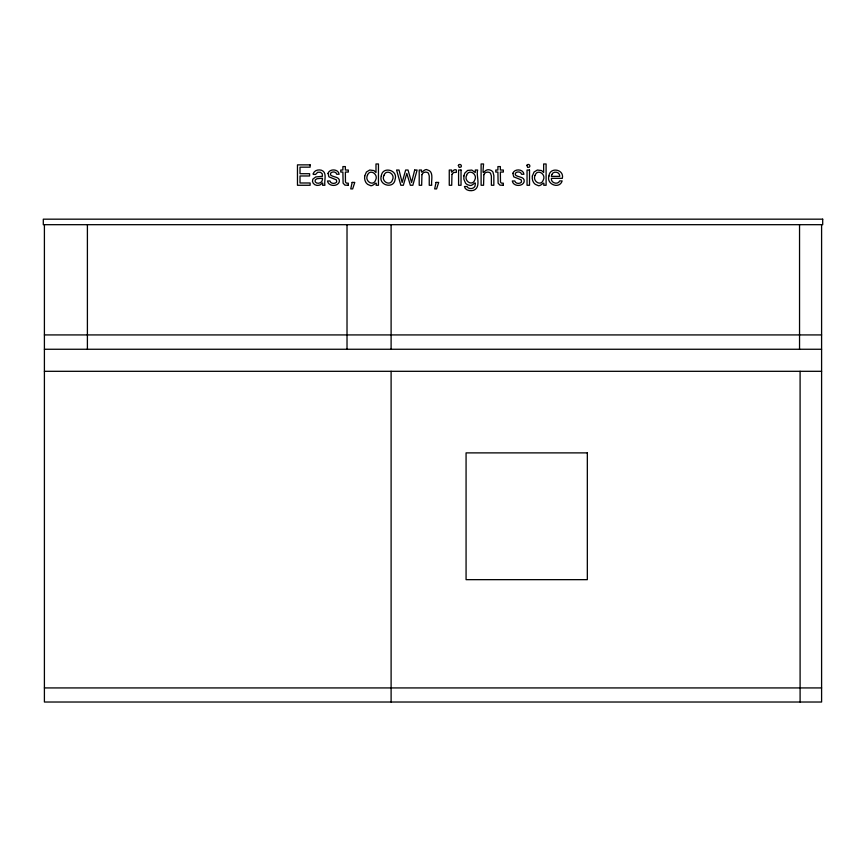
<?xml version="1.0" encoding="UTF-8"?>
<svg xmlns="http://www.w3.org/2000/svg" width="866" height="866" viewBox="0 0 866 866"><rect width="100%" height="100%" fill="white"/><g stroke="black" fill="none" stroke-linecap="round" stroke-linejoin="round"><path stroke-width="1.3" d="M44.404 334.925L821.596 334.925M44.404 349.258L821.596 349.258M44.404 371.308L821.596 371.308M44.404 687.929L821.596 687.929M821.596 224.684L821.596 702.023L44.404 702.023L44.404 224.684M800.097 371.308L800.097 702.023M799.545 224.684L799.545 349.258M391.107 224.684L391.107 349.258M391.107 371.308L391.107 702.023M347.017 224.684L347.017 349.258M87.401 224.684L87.401 349.258M463.884 175.928L463.884 179.251L465.54 183.159A5.802 5.802 0 0 0 468.831 185.129C472.847 187.532 476.744 178.06 474.86 186.515C473.356 189.199 468.365 189.405 466.98 186.515L464.414 186.515C465.194 190.488 470.27 191.332 473.615 190.314C481.518 187.208 475.921 175.96 477.621 170.028L475.282 170.028L475.282 172.507L471.808 170.061L467.608 170.44L464.793 173.113L463.884 175.928M364.716 175.982C364.056 179.695 365.668 184.404 369.739 185.27C372.813 187.814 377.295 179.338 376.104 185.27L378.453 185.27L378.453 163.977L375.985 163.977L375.985 172.507L373.96 170.57L369.695 170.028L366.405 172.02L364.716 175.982M381.3 175.96C378.193 185.476 394.052 189.351 395.113 179.338C398.23 169.823 382.361 165.947 381.3 175.96M532.363 175.982C531.713 179.695 533.326 184.404 537.396 185.27C540.46 187.814 544.952 179.338 543.751 185.27L546.1 185.27L546.1 163.977L543.642 163.977L543.642 172.507L541.618 170.57L537.353 170.028L534.062 172.02L532.363 175.982M548.957 176.014C546.067 184.361 559.544 189.524 562.142 180.918L559.707 180.918C557.91 185.205 550.646 182.986 551.371 178.331L562.326 178.331C564.545 169.151 549.65 166.64 548.957 176.014M328.03 173.352L328.907 176.826L336.409 179.868L336.701 182.066C335.055 184.112 330.574 183.873 329.968 180.983L327.5 180.983C328.236 186.515 337.567 186.948 339.299 181.914C340.435 176.307 333.074 177.66 330.487 174.867L330.563 173.254C332.024 171.208 336.279 171.511 336.744 174.261L339.104 174.261C338.617 168.902 329.556 168.405 328.03 173.352M512.845 173.352L513.722 176.826L521.224 179.868L521.527 182.066C519.871 184.112 515.4 183.873 514.794 180.983L512.315 180.983C513.051 186.515 522.393 186.948 524.125 181.914C525.261 176.307 517.89 177.66 515.313 174.867L515.389 173.254C516.85 171.208 521.105 171.511 521.559 174.261L523.93 174.261C523.432 168.902 514.382 168.405 512.845 173.352M383.984 175.3C380.715 181.33 390.241 186.753 392.428 179.998C395.708 173.969 386.171 168.545 383.984 175.3M466.601 175.322C463.646 181.048 472.565 186.731 474.839 179.825C477.794 174.153 468.798 168.405 466.601 175.322M367.422 175.354C364.434 181.102 373.43 186.948 375.682 179.922C378.648 174.218 369.685 168.361 367.422 175.354M535.08 175.354C532.081 181.102 541.077 186.948 543.328 179.922C546.305 174.218 537.331 168.361 535.08 175.354M313.351 173.492L313.211 174.423L315.57 174.423L317.725 172.237L320.452 172.269L322.217 173.763L322.444 176.296L315.722 176.956L312.832 179.175C311.121 183.062 315.527 186.428 319.153 185.216C321.47 185.075 323.44 179.987 322.574 185.27L324.902 185.27C323.906 180.68 327.629 172.421 321.427 170.234C318.45 169.368 314.423 170.245 313.351 173.492M421.937 174.64L421.666 185.27L419.209 185.27L419.209 170.028L421.525 170.028C420.389 175.722 424.621 167.603 427.609 169.985C434.245 171.522 430.922 180.734 431.712 185.27L429.244 185.27L429.244 175.928L428.367 173.07C426.408 171.295 422.792 172.053 421.937 174.64M483.856 174.683L483.564 185.27L481.106 185.27L481.106 163.977L483.564 163.977C482.156 180.972 483.455 166.813 490.708 170.288A4.676 4.676 0 0 1 493.014 172.258L493.837 175.538L493.837 185.27L491.368 185.27L491.368 175.982L490.459 173.113C488.467 171.262 484.744 172.053 483.856 174.683M451.955 174.369L451.716 185.27L449.259 185.27L449.259 170.028L451.576 170.028C450.634 175.733 453.405 167.961 456.339 169.974L456.339 172.388L453.654 172.507L451.955 174.369M458.374 165.406L459.207 167.441L460.907 167.106A1.559 1.559 0 0 0 460.907 164.908A1.559 1.559 0 0 0 458.709 164.908L458.374 165.406M526.853 165.406L527.686 167.441L529.386 167.106A1.559 1.559 0 0 0 529.386 164.908A1.559 1.559 0 0 0 527.188 164.908L526.853 165.406M322.444 179.479C322.498 182.975 317.216 184.664 315.202 181.903L315.202 179.966L316.945 178.732L322.444 178.244L322.444 179.479M352.159 182.412L350.741 188.907L352.657 188.907L354.779 182.412L352.159 182.412M436.074 182.412L434.667 188.907L436.572 188.907L438.694 182.412L436.074 182.412M551.783 174.607L551.371 176.361L559.761 176.361C560.107 171.869 553.363 170.472 551.783 174.607M414.684 170.028L411.577 182.488L408.038 170.028L405.656 170.028L402.16 182.488L399.01 170.028L396.574 170.028L400.85 185.27L403.34 185.27L406.814 173.416L410.354 185.27L412.844 185.27L417.109 170.028L414.684 170.028M348.316 185.259L344.96 185.162L343.109 183.181L342.893 172.063L340.771 172.063L340.771 170.028L342.893 170.028L342.893 166.586L345.361 166.586L345.361 170.028L348.327 170.028L348.327 172.063L345.361 172.063L345.469 182.12L346.411 183.127L348.316 183.181L348.316 185.259M503.319 185.259L499.974 185.162L498.112 183.181L497.907 172.063L495.785 172.063L495.785 170.028L497.907 170.028L497.907 166.586L500.364 166.586L500.364 170.028L503.341 170.028L503.341 172.063L500.364 172.063L500.483 182.12L501.414 183.127L503.319 183.181L503.319 185.259M310.115 164.865L297.471 164.865L297.471 185.27L310.115 185.27L310.115 182.986L300.015 182.986L300.015 175.971L309.595 175.971L309.595 173.709L300.015 173.709L300.015 167.16L310.115 167.16L310.115 164.865M461.037 170.028L458.579 170.028L458.579 185.27L461.037 185.27L461.037 170.028M529.516 170.028L527.048 170.028L527.048 185.27L529.516 185.27L529.516 170.028M822.7 219.174L43.3 219.174L43.3 224.684L822.7 224.684L822.7 219.174M587.332 452.886L466.07 452.886L466.07 579.657L587.332 579.657L587.332 452.886"/></g></svg>
